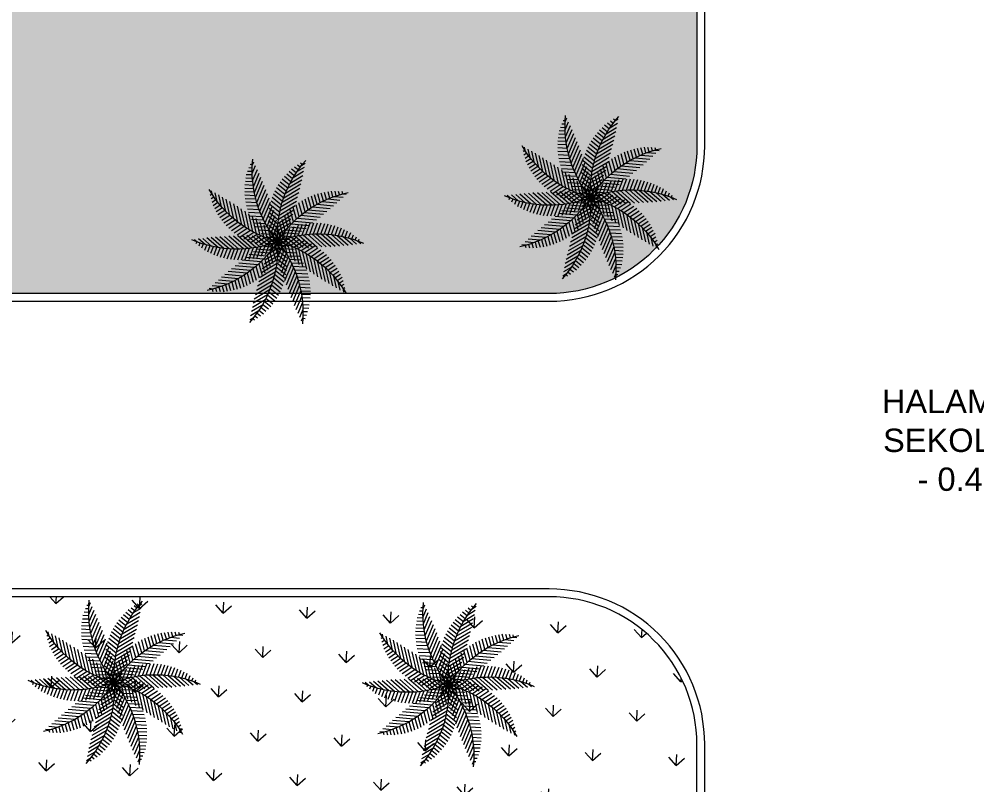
# Model space of a CAD drawing. Header units: inches. Extents: x 139 to 559, y -1 to 295.
# Drawn here: x 265.9 to 278.21, y 102.15 to 112 of the extents above; entities that cross this region are included whole.
import ezdxf

# ---------------------------------------------------------------- set-up
doc = ezdxf.new("R2010")
doc.units = ezdxf.units.IN
doc.header["$MEASUREMENT"] = 0
for name, color, linetype, lineweight in [('DINDING2', 146, 'Continuous', 5), ('NOT', 7, 'Continuous', 20), ('POHON', 98, 'Continuous', 5), ('RUMPUT', 93, 'Continuous', 0)]:
    doc.layers.add(name, color=color, linetype=linetype, lineweight=lineweight)
doc.styles.get("Standard").update_dxf_attribs({"font": 'arial.ttf'})

# ---------------------------------------------------------------- blocks, each defined once
blk = doc.blocks.new('A$C08441736')
at = {"color": 82}
for p, q in [((0.0295, 0.6758), (-0.0246, 0.7375)), ((0.0057, 0.7473), (-0.0197, 0.7763)), ((0.0028, 0.7548), (0.0219, 0.762)), ((0.0138, 0.7247), (0.0436, 0.7359)), ((0.0572, 0.5554), (-0.0332, 0.6587)), ((0.0458, 0.6127), (-0.0291, 0.6983)), ((0.0239, 0.6942), (0.0635, 0.7091)), ((0.033, 0.6634), (0.0847, 0.6828)), ((0.0412, 0.6322), (0.0982, 0.6536)), ((-0.2667, 0.4695), (-0.2209, 0.5389)), ((0.0715, 0.4061), (-0.0435, 0.5374)), ((0.0693, 0.4529), (-0.0405, 0.5783)), ((0.0647, 0.5025), (-0.037, 0.6187)), ((0.0485, 0.6007), (0.1131, 0.625)), ((0.0548, 0.5688), (0.1264, 0.5957)), ((0.0602, 0.5366), (0.1381, 0.5658)), ((-0.244, 0.4456), (-0.1948, 0.5202)), ((-0.2219, 0.4209), (-0.1696, 0.5001)), ((-0.2003, 0.3953), (-0.1454, 0.4786)), ((-0.1795, 0.3687), (-0.1221, 0.4556)), ((0.07, 0.3191), (-0.0485, 0.4544)), ((0.0716, 0.3616), (-0.0462, 0.4961)), ((0.0646, 0.5039), (0.1482, 0.5354)), ((0.0679, 0.4709), (0.1568, 0.5043)), ((0.0703, 0.4376), (0.1637, 0.4727)), ((-0.2101, 0.4071), (-0.3726, 0.444)), ((-0.1808, 0.3705), (-0.3511, 0.4092)), ((-0.1546, 0.3346), (-0.329, 0.3742)), ((-0.1592, 0.3412), (-0.0999, 0.4311)), ((-0.1396, 0.3126), (-0.0787, 0.405)), ((-0.1207, 0.283), (-0.0586, 0.3772)), ((0.0622, 0.2394), (-0.0518, 0.3696)), ((0.0668, 0.2785), (-0.0504, 0.4122)), ((0.0708, 0.335), (0.1744, 0.3739)), ((0.0715, 0.4038), (0.169, 0.4404)), ((0.0717, 0.3696), (0.1726, 0.4075)), ((0.2177, 0.186), (0.2015, 0.3631)), ((-0.131, 0.2993), (-0.3063, 0.3391)), ((-0.1097, 0.2645), (-0.2831, 0.3039)), ((-0.0904, 0.2302), (-0.2592, 0.2685)), ((-0.1026, 0.2522), (-0.0396, 0.3477)), ((-0.0852, 0.2204), (-0.0219, 0.3163)), ((-0.0686, 0.1872), (-0.0056, 0.2827)), ((0.0493, 0.1653), (-0.0577, 0.2876)), ((0.0563, 0.2017), (-0.0529, 0.3264)), ((0.0606, 0.2283), (0.1681, 0.2688)), ((0.0653, 0.2644), (0.1723, 0.3046)), ((0.0686, 0.2999), (0.1744, 0.3396)), ((0.1641, 0.1301), (0.1491, 0.2951)), ((0.191, 0.1571), (0.1753, 0.3294)), ((-0.073, 0.1963), (-0.2346, 0.233)), ((-0.0573, 0.1628), (-0.2158, 0.1988)), ((-0.1984, 0.1282), (-0.2037, 0.243)), ((-0.1656, 0.1112), (-0.1707, 0.2254)), ((-0.1326, 0.0926), (-0.1377, 0.205)), ((-0.0996, 0.0723), (-0.1045, 0.1815)), ((0.0413, 0.1302), (-0.0535, 0.2385)), ((0.0323, 0.0961), (-0.0531, 0.1937)), ((-0.0529, 0.1528), (0.0091, 0.2468)), ((-0.0381, 0.117), (0.0221, 0.2083)), ((0.047, 0.1547), (0.1525, 0.1943)), ((0.0546, 0.1918), (0.1616, 0.232)), ((0.0826, 0.0588), (0.0709, 0.1879)), ((0.1099, 0.081), (0.0969, 0.2244)), ((0.1371, 0.1048), (0.1223, 0.2666)), ((-0.2084, 0.1331), (-0.3675, 0.0649)), ((-0.1744, 0.1159), (-0.3267, 0.0506)), ((-0.142, 0.098), (-0.2914, 0.034)), ((-0.0431, 0.1296), (-0.1835, 0.1615)), ((-0.0304, 0.0968), (-0.1568, 0.1255)), ((-0.0665, 0.0502), (-0.0712, 0.1542)), ((0.0224, 0.0631), (-0.0523, 0.1483)), ((0.0116, 0.0311), (-0.0508, 0.1024)), ((-0.0333, 0.0262), (-0.0377, 0.1224)), ((-0.0243, 0.0797), (0.033, 0.1666)), ((-0.0115, 0.0408), (0.0415, 0.1211)), ((0.0277, 0.0184), (0.0191, 0.1127)), ((0.0272, 0.0788), (0.1247, 0.1154)), ((0.038, 0.1171), (0.1403, 0.1555)), ((0.0552, 0.0379), (0.0449, 0.1507)), ((0.067, -0.0018), (0.1249, 0.0955)), ((0.1014, -0.001), (0.1678, 0.1104)), ((0.1366, 0.001), (0.2103, 0.1246)), ((-0.1993, -0.0074), (-0.2706, 0.082)), ((-0.1111, 0.0795), (-0.2433, 0.0228)), ((-0.1617, -0.0031), (-0.2319, 0.0849)), ((-0.0815, 0.0604), (-0.2006, 0.0093)), ((-0.1231, -0.0001), (-0.1913, 0.0854)), ((-0.1014, 0.001), (-0.1678, -0.1104)), ((-0.0531, 0.0408), (-0.1572, -0.0039)), ((-0.0833, 0.0015), (-0.1482, 0.0829)), ((-0.019, 0.0642), (-0.1295, 0.0893)), ((-0.0352, -0.0236), (-0.128, 0.002)), ((-0.067, 0.0018), (-0.1249, -0.0955)), ((-0.026, 0.0206), (-0.1131, -0.0167)), ((-0.0423, 0.0016), (-0.1024, 0.0769)), ((-0.0089, 0.032), (-0.1013, 0.053)), ((0, 0), (-0.0819, 0.0226)), ((-0.0332, 0.0014), (-0.0817, -0.08)), ((0, 0), (-0.0724, 0.0164)), ((0, 0), (-0.053, 0.0664)), ((0, 0), (-0.0489, 0.0558)), ((0, 0), (-0.0067, 0.0739)), ((0, 0), (-0.0038, 0.0848)), ((0, 0), (0.0467, 0.0709)), ((0, 0), (0.038, 0.0637)), ((0, 0), (0.0795, 0.0299)), ((0, 0), (0.0682, 0.0292)), ((0.0146, 0.0398), (0.1048, 0.0736)), ((0.026, -0.0206), (0.1131, 0.0167)), ((0.0332, -0.0014), (0.0817, 0.08)), ((0.0352, 0.0236), (0.128, -0.002)), ((0.0531, -0.0408), (0.1572, 0.0039)), ((0.0683, 0.0477), (0.1687, 0.0201)), ((0.0995, 0.0724), (0.2049, 0.0433)), ((0.1231, 0.0001), (0.1913, -0.0854)), ((0.1617, 0.0031), (0.2319, -0.0849)), ((-0.2092, -0.0088), (-0.2941, -0.1511)), ((-0.1725, -0.0042), (-0.2557, -0.1438)), ((-0.129, -0.0975), (-0.2376, -0.0676)), ((-0.1366, -0.001), (-0.2103, -0.1246)), ((-0.0995, -0.0724), (-0.2049, -0.0433)), ((-0.0683, -0.0477), (-0.1687, -0.0201)), ((-0.0272, -0.0788), (-0.1247, -0.1154)), ((-0.1099, -0.081), (-0.0969, -0.2244)), ((-0.0146, -0.0398), (-0.1048, -0.0736)), ((-0.0826, -0.0588), (-0.0709, -0.1879)), ((0, 0), (-0.0795, -0.0299)), ((0, 0), (-0.0682, -0.0292)), ((-0.0552, -0.0379), (-0.0449, -0.1507)), ((0, 0), (-0.0467, -0.0709)), ((0.0115, -0.0408), (-0.0415, -0.1211)), ((0, 0), (-0.038, -0.0637)), ((0.0243, -0.0797), (-0.033, -0.1666)), ((-0.0277, -0.0184), (-0.0191, -0.1127)), ((-0.0224, -0.0631), (0.0523, -0.1483)), ((-0.0116, -0.0311), (0.0508, -0.1024)), ((0, 0), (0.0724, -0.0164)), ((0, 0), (0.0038, -0.0848)), ((0, 0), (0.053, -0.0664)), ((0, 0), (0.0819, -0.0226)), ((0, 0), (0.0067, -0.0739)), ((0, 0), (0.0489, -0.0558)), ((0.0089, -0.032), (0.1013, -0.053)), ((0.019, -0.0642), (0.1295, -0.0893)), ((0.0333, -0.0262), (0.0377, -0.1224)), ((0.0423, -0.0016), (0.1024, -0.0769)), ((0.0665, -0.0502), (0.0712, -0.1542)), ((0.0815, -0.0604), (0.2006, -0.0093)), ((0.0833, -0.0015), (0.1482, -0.0829)), ((0.0996, -0.0723), (0.1045, -0.1815)), ((-0.2082, -0.1755), (-0.3185, -0.1451)), ((-0.1832, -0.1491), (-0.294, -0.1186)), ((-0.1569, -0.1231), (-0.2671, -0.0927)), ((-0.191, -0.1571), (-0.1753, -0.3294)), ((-0.1641, -0.1301), (-0.1491, -0.2951)), ((-0.047, -0.1547), (-0.1525, -0.1943)), ((-0.038, -0.1171), (-0.1403, -0.1555)), ((-0.1371, -0.1048), (-0.1223, -0.2666)), ((-0.0493, -0.1653), (0.0577, -0.2876)), ((-0.0413, -0.1302), (0.0535, -0.2385)), ((-0.0323, -0.0961), (0.0531, -0.1937)), ((0.0381, -0.117), (-0.0221, -0.2083)), ((0.0529, -0.1528), (-0.0091, -0.2468)), ((0.0304, -0.0968), (0.1568, -0.1255)), ((0.0431, -0.1296), (0.1835, -0.1615)), ((0.0573, -0.1628), (0.2158, -0.1988)), ((0.1326, -0.0926), (0.1377, -0.205)), ((0.1656, -0.1112), (0.1707, -0.2254)), ((0.1984, -0.1282), (0.2037, -0.243)), ((-0.2442, -0.2171), (-0.2279, -0.3961)), ((-0.2177, -0.186), (-0.2015, -0.3631)), ((-0.0653, -0.2644), (-0.1723, -0.3046)), ((-0.0606, -0.2283), (-0.1681, -0.2688)), ((-0.0546, -0.1918), (-0.1616, -0.232)), ((-0.0622, -0.2394), (0.0518, -0.3696)), ((-0.0563, -0.2017), (0.0529, -0.3264)), ((0.0686, -0.1872), (0.0056, -0.2827)), ((0.0852, -0.2204), (0.0219, -0.3163)), ((0.1026, -0.2522), (0.0396, -0.3477)), ((-0.0686, -0.2999), (-0.1744, -0.3396)), ((-0.0708, -0.335), (-0.1744, -0.3739)), ((-0.07, -0.3191), (0.0485, -0.4544)), ((-0.0668, -0.2785), (0.0504, -0.4122)), ((0.1207, -0.283), (0.0586, -0.3772)), ((0.1396, -0.3126), (0.0787, -0.405)), ((-0.0717, -0.3696), (-0.1726, -0.4075)), ((-0.0715, -0.4038), (-0.169, -0.4404)), ((-0.0703, -0.4376), (-0.1637, -0.4727)), ((-0.0716, -0.3616), (0.0462, -0.4961)), ((-0.0715, -0.4061), (0.0435, -0.5374)), ((-0.0679, -0.4709), (-0.1568, -0.5043)), ((-0.0646, -0.5039), (-0.1482, -0.5354)), ((-0.0693, -0.4529), (0.0405, -0.5783)), ((-0.0647, -0.5025), (0.037, -0.6187)), ((-0.0602, -0.5366), (-0.1381, -0.5658)), ((-0.0548, -0.5688), (-0.1264, -0.5957)), ((-0.0485, -0.6007), (-0.1131, -0.625)), ((-0.0572, -0.5554), (0.0332, -0.6587)), ((-0.0458, -0.6127), (0.0291, -0.6983)), ((-0.0412, -0.6322), (-0.0982, -0.6536)), ((-0.033, -0.6634), (-0.0847, -0.6828)), ((-0.0239, -0.6942), (-0.0635, -0.7091)), ((-0.0295, -0.6758), (0.0246, -0.7375)), ((-0.0138, -0.7247), (-0.0436, -0.7359)), ((-0.0028, -0.7548), (-0.0219, -0.762)), ((-0.0057, -0.7473), (0.0197, -0.7763))]:
    blk.add_line(p, q, dxfattribs=at)
at = {"color": 60}
for p, q in [((-0.4414, 0.6123), (-0.4302, 0.6293)), ((-0.4347, 0.6079), (-0.4723, 0.6164)), ((-0.3734, 0.564), (-0.4534, 0.5822)), ((-0.3231, 0.5226), (-0.434, 0.5478)), ((-0.4148, 0.5944), (-0.3973, 0.621)), ((-0.3887, 0.5757), (-0.3654, 0.611)), ((-0.3632, 0.5561), (-0.3328, 0.6022)), ((-0.3383, 0.5357), (-0.3048, 0.5865)), ((-0.3138, 0.5145), (-0.2759, 0.5721)), ((-0.29, 0.4924), (-0.2479, 0.5562)), ((-0.2802, 0.483), (-0.414, 0.5133)), ((-0.243, 0.4446), (-0.3936, 0.4788)), ((-0.685, 0.2371), (-0.6864, 0.2689)), ((-0.6529, 0.2372), (-0.6548, 0.2795)), ((-0.6207, 0.2364), (-0.6232, 0.2916)), ((-0.5885, 0.2346), (-0.5913, 0.2954)), ((-0.5563, 0.2317), (-0.5594, 0.3007)), ((-0.524, 0.2279), (-0.5275, 0.3043)), ((-0.4917, 0.223), (-0.4955, 0.3062)), ((-0.4593, 0.2171), (-0.4634, 0.3064)), ((-0.4269, 0.2101), (-0.4312, 0.3049)), ((-0.3944, 0.202), (-0.399, 0.3017)), ((-0.3619, 0.1928), (-0.3666, 0.2968)), ((-0.3293, 0.1824), (-0.3342, 0.2901)), ((-0.2967, 0.1708), (-0.3017, 0.2814)), ((-0.264, 0.158), (-0.2691, 0.2708)), ((-0.7089, 0.2363), (-0.7444, 0.2211)), ((-0.717, 0.2359), (-0.7179, 0.2563)), ((-0.6336, 0.2368), (-0.709, 0.2045)), ((-0.5686, 0.2329), (-0.6731, 0.1881)), ((-0.5106, 0.226), (-0.6367, 0.1719)), ((-0.4579, 0.2168), (-0.5998, 0.156)), ((-0.4093, 0.2059), (-0.5625, 0.1402)), ((-0.3641, 0.1935), (-0.5246, 0.1247)), ((-0.3218, 0.1798), (-0.4861, 0.1094)), ((-0.2819, 0.1652), (-0.4472, 0.0943)), ((-0.2442, 0.1495), (-0.4076, 0.0795)), ((-0.4379, -0.0684), (-0.5001, 0.0096)), ((-0.4061, -0.0567), (-0.4711, 0.0246)), ((-0.3737, -0.046), (-0.4409, 0.0382)), ((-0.3404, -0.0362), (-0.4095, 0.0503)), ((-0.3064, -0.0274), (-0.3769, 0.0609)), ((-0.2716, -0.0196), (-0.3429, 0.0698)), ((-0.2359, -0.0129), (-0.3076, 0.0769)), ((-0.5863, -0.1395), (-0.6293, -0.0856)), ((-0.5579, -0.1236), (-0.6056, -0.0639)), ((-0.5289, -0.1086), (-0.5808, -0.0435)), ((-0.4992, -0.0943), (-0.555, -0.0245)), ((-0.4521, -0.074), (-0.5375, -0.2172)), ((-0.4689, -0.0809), (-0.5281, -0.0068)), ((-0.4083, -0.0575), (-0.4977, -0.2075)), ((-0.366, -0.0436), (-0.4576, -0.1973)), ((-0.3251, -0.0321), (-0.4172, -0.1865)), ((-0.2855, -0.0226), (-0.3765, -0.1753)), ((-0.2469, -0.0148), (-0.3354, -0.1635)), ((-0.6676, -0.1918), (-0.694, -0.1587)), ((-0.6411, -0.1736), (-0.6756, -0.1304)), ((-0.5969, -0.1457), (-0.6551, -0.2434)), ((-0.614, -0.1562), (-0.652, -0.1086)), ((-0.5459, -0.1173), (-0.6162, -0.2351)), ((-0.4979, -0.0937), (-0.5769, -0.2264)), ((-0.2318, -0.2023), (-0.3407, -0.1723)), ((-0.7124, -0.2255), (-0.7322, -0.2587)), ((-0.7188, -0.2306), (-0.7315, -0.2147)), ((-0.6935, -0.2108), (-0.7134, -0.1859)), ((-0.6518, -0.1808), (-0.6938, -0.2513)), ((-0.2952, -0.2846), (-0.3956, -0.257)), ((-0.2753, -0.2568), (-0.3791, -0.2282)), ((-0.2541, -0.2294), (-0.3609, -0.2)), ((-0.2705, -0.2504), (-0.2542, -0.4286)), ((-0.3484, -0.3697), (-0.4346, -0.346)), ((-0.3318, -0.3411), (-0.4232, -0.3159)), ((-0.314, -0.3127), (-0.4103, -0.2862)), ((-0.3223, -0.3256), (-0.3072, -0.4916)), ((-0.2965, -0.2865), (-0.2807, -0.4604)), ((-0.3923, -0.4575), (-0.4588, -0.4391)), ((-0.3787, -0.4279), (-0.4524, -0.4076)), ((-0.3641, -0.3987), (-0.4443, -0.3766)), ((-0.3727, -0.4158), (-0.3603, -0.5524)), ((-0.3477, -0.3685), (-0.3337, -0.5223)), ((-0.4166, -0.5173), (-0.4699, -0.5026)), ((-0.405, -0.4872), (-0.4636, -0.4711)), ((-0.421, -0.5294), (-0.4136, -0.6111)), ((-0.3972, -0.4687), (-0.3869, -0.582)), ((-0.4274, -0.5476), (-0.4682, -0.5364)), ((-0.4371, -0.5782), (-0.4678, -0.5697)), ((-0.446, -0.609), (-0.4656, -0.6036)), ((-0.4438, -0.6012), (-0.4403, -0.6396))]:
    blk.add_line(p, q, dxfattribs=at)
for p, q in [((0.4438, 0.6012), (0.4403, 0.6396)), ((0.3727, 0.4158), (0.3603, 0.5524)), ((0.3972, 0.4687), (0.3869, 0.582)), ((0.421, 0.5294), (0.4136, 0.6111)), ((0.4274, 0.5476), (0.4682, 0.5364)), ((0.4371, 0.5782), (0.4678, 0.5697)), ((0.446, 0.609), (0.4656, 0.6036)), ((0.2965, 0.2865), (0.2807, 0.4604)), ((0.3223, 0.3256), (0.3072, 0.4916)), ((0.3477, 0.3685), (0.3337, 0.5223)), ((0.3923, 0.4575), (0.4588, 0.4391)), ((0.405, 0.4872), (0.4636, 0.4711)), ((0.4166, 0.5173), (0.4699, 0.5026)), ((0.2705, 0.2504), (0.2542, 0.4286)), ((0.3484, 0.3697), (0.4346, 0.346)), ((0.3641, 0.3987), (0.4443, 0.3766)), ((0.3787, 0.4279), (0.4524, 0.4076)), ((0.2952, 0.2846), (0.3956, 0.257)), ((0.314, 0.3127), (0.4103, 0.2862)), ((0.3318, 0.3411), (0.4232, 0.3159)), ((0.2318, 0.2023), (0.3407, 0.1723)), ((0.2541, 0.2294), (0.3609, 0.2)), ((0.2753, 0.2568), (0.3791, 0.2282)), ((0.3251, 0.0321), (0.4172, 0.1865)), ((0.366, 0.0436), (0.4576, 0.1973)), ((0.4083, 0.0575), (0.4977, 0.2075)), ((0.4521, 0.074), (0.5375, 0.2172)), ((0.4979, 0.0937), (0.5769, 0.2264)), ((0.5459, 0.1173), (0.6162, 0.2351)), ((0.5969, 0.1457), (0.6551, 0.2434)), ((0.6518, 0.1808), (0.6938, 0.2513)), ((0.6676, 0.1918), (0.694, 0.1587)), ((0.6935, 0.2108), (0.7134, 0.1859)), ((0.7124, 0.2255), (0.7322, 0.2587)), ((0.7188, 0.2306), (0.7315, 0.2147)), ((0.1569, 0.1231), (0.2671, 0.0927)), ((0.1832, 0.1491), (0.294, 0.1186)), ((0.2082, 0.1755), (0.3185, 0.1451)), ((0.2092, 0.0088), (0.2941, 0.1511)), ((0.2469, 0.0148), (0.3354, 0.1635)), ((0.2855, 0.0226), (0.3765, 0.1753)), ((0.4992, 0.0943), (0.555, 0.0245)), ((0.5289, 0.1086), (0.5808, 0.0435)), ((0.5579, 0.1236), (0.6056, 0.0639)), ((0.5863, 0.1395), (0.6293, 0.0856)), ((0.614, 0.1562), (0.652, 0.1086)), ((0.6411, 0.1736), (0.6756, 0.1304)), ((0.1993, 0.0074), (0.2706, -0.082)), ((0.2359, 0.0129), (0.3076, -0.0769)), ((0.2716, 0.0196), (0.3429, -0.0698)), ((0.3064, 0.0274), (0.3769, -0.0609)), ((0.3404, 0.0362), (0.4095, -0.0503)), ((0.3737, 0.046), (0.4409, -0.0382)), ((0.4061, 0.0567), (0.4711, -0.0246)), ((0.4379, 0.0684), (0.5001, -0.0096)), ((0.4689, 0.0809), (0.5281, 0.0068)), ((0.142, -0.098), (0.2914, -0.034)), ((0.1744, -0.1159), (0.3267, -0.0506)), ((0.2084, -0.1331), (0.3675, -0.0649)), ((0.2442, -0.1495), (0.4076, -0.0795)), ((0.264, -0.158), (0.2691, -0.2708)), ((0.2819, -0.1652), (0.4472, -0.0943)), ((0.2967, -0.1708), (0.3017, -0.2814)), ((0.3218, -0.1798), (0.4861, -0.1094)), ((0.3641, -0.1935), (0.5246, -0.1247)), ((0.4093, -0.2059), (0.5625, -0.1402)), ((0.4579, -0.2168), (0.5998, -0.156)), ((0.5106, -0.226), (0.6367, -0.1719)), ((0.0904, -0.2302), (0.2592, -0.2685)), ((0.1097, -0.2645), (0.2831, -0.3039)), ((0.3293, -0.1824), (0.3342, -0.2901)), ((0.3619, -0.1928), (0.3666, -0.2968)), ((0.3944, -0.202), (0.399, -0.3017)), ((0.4269, -0.2101), (0.4312, -0.3049)), ((0.4593, -0.2171), (0.4634, -0.3064)), ((0.4917, -0.223), (0.4955, -0.3062)), ((0.524, -0.2279), (0.5275, -0.3043)), ((0.5563, -0.2317), (0.5594, -0.3007)), ((0.5686, -0.2329), (0.6731, -0.1881)), ((0.5885, -0.2346), (0.5913, -0.2954)), ((0.6207, -0.2364), (0.6232, -0.2916)), ((0.6336, -0.2368), (0.709, -0.2045)), ((0.6529, -0.2372), (0.6548, -0.2795)), ((0.685, -0.2371), (0.6864, -0.2689)), ((0.7089, -0.2363), (0.7444, -0.2211)), ((0.717, -0.2359), (0.7179, -0.2563)), ((0.1592, -0.3412), (0.0999, -0.4311)), ((0.131, -0.2993), (0.3063, -0.3391)), ((0.1546, -0.3346), (0.329, -0.3742)), ((0.1795, -0.3687), (0.1221, -0.4556)), ((0.2003, -0.3953), (0.1454, -0.4786)), ((0.2219, -0.4209), (0.1696, -0.5001)), ((0.1808, -0.3705), (0.3511, -0.4092)), ((0.244, -0.4456), (0.1948, -0.5202)), ((0.2101, -0.4071), (0.3726, -0.444)), ((0.243, -0.4446), (0.3936, -0.4788)), ((0.2667, -0.4695), (0.2209, -0.5389)), ((0.29, -0.4924), (0.2479, -0.5562)), ((0.3138, -0.5145), (0.2759, -0.5721)), ((0.2802, -0.483), (0.414, -0.5133)), ((0.3383, -0.5357), (0.3048, -0.5865)), ((0.3231, -0.5226), (0.434, -0.5478)), ((0.3632, -0.5561), (0.3328, -0.6022)), ((0.3887, -0.5757), (0.3654, -0.611)), ((0.3734, -0.564), (0.4534, -0.5822)), ((0.4148, -0.5944), (0.3973, -0.621)), ((0.4414, -0.6123), (0.4302, -0.6293)), ((0.4347, -0.6079), (0.4723, -0.6164))]:
    blk.add_line(p, q)
at = {"color": 106}
for p, q in [((0.2442, 0.2171), (0.2279, 0.3961)), ((0.129, 0.0975), (0.2376, 0.0676)), ((0.1725, 0.0042), (0.2557, 0.1438)), ((0.1111, -0.0795), (0.2433, -0.0228)), ((0.2313, -0.1438), (0.2364, -0.258)), ((0.073, -0.1963), (0.2346, -0.233))]:
    blk.add_line(p, q, dxfattribs=at)
at = {"color": 85}
blk.add_line((-0.2313, 0.1438), (-0.2364, 0.258), dxfattribs=at)
at = {"color": 82}
for centre, start, end in [((-0.9753, 0.3811), 338.65985, 23.6829), ((-1.013, -0.265), 14.65985, 59.6829), ((-0.6638, -0.8098), 50.65985, 95.6829), ((-0.061, -1.0453), 86.65985, 131.6829), ((0.5651, -0.8816), 122.65985, 167.6829), ((0.9753, -0.3811), 158.65985, 203.6829)]:
    blk.add_arc(centre, 1.0471, start, end, dxfattribs=at)
for centre, start, end in [((-0.5651, 0.8816), 302.65985, 347.6829), ((0.061, 1.0453), 266.65985, 311.6829), ((0.6638, 0.8098), 230.65985, 275.6829), ((1.013, 0.265), 194.65985, 239.6829)]:
    blk.add_arc(centre, 1.0471, start, end)

msp = doc.modelspace()

# ---------------------------------------------------------------- hatches: boundary and pattern name
at = {"layer": 'RUMPUT'}
h = msp.add_hatch(dxfattribs=at)
h.set_pattern_fill('GRASS', color=256, scale=0.03, angle=356.66969, style=0)
h.set_pattern_definition([(86.669688468, (11419550.4158, -7751067.7176), (-0.506604125158, 0.569205998583), [0.142875, -0.934755]), (41.669688468, (11419550.4158, -7751067.7176), (-0.506604470466, 0.569206386562), [0.142875, -0.619125]), (131.669688468, (11419550.4158, -7751067.7176), (-0.569206386562, -0.506604470466), [0.142875, -0.619125])])
edge = h.paths.add_edge_path()
edge.add_line((277.6146, 117.9215), (277.6146, 117.0215))
edge.add_line((277.6146, 117.0215), (254.6805, 117.0215))
edge.add_line((254.6805, 117.0215), (254.6805, 112.8215))
edge.add_line((254.6805, 112.8215), (271.8805, 112.8215))
edge.add_line((271.8805, 112.8215), (271.8805, 113.9215))
edge.add_arc((272.7805, 113.9215), 0.9, 89.99996, 180, ccw=False)
edge.add_line((272.7805, 114.8215), (273.7146, 114.8215))
edge.add_arc((273.7146, 113.9215), 0.9, 0, 89.99996, ccw=False)
edge.add_line((274.6146, 113.9215), (274.6146, 110.3715))
edge.add_arc((272.7146, 110.3715), 1.9, 270, 360, ccw=False)
edge.add_line((272.7146, 108.4715), (265.7805, 108.4715))
edge.add_line((265.7805, 108.4715), (265.7805, 112.3715))
edge.add_line((265.7805, 112.3715), (256.9805, 112.3715))
edge.add_line((256.9805, 112.3715), (256.9805, 110.3715))
edge.add_line((256.9805, 110.3715), (249.9805, 110.3715))
edge.add_line((249.9805, 110.3715), (249.9805, 58.7715))
edge.add_line((249.9805, 58.7715), (249.9805, 58.6715))
edge.add_line((249.9805, 58.6715), (263.2805, 58.6715))
edge.add_line((263.2805, 58.6715), (263.2805, 72.7145))
edge.add_line((263.2805, 72.7145), (283.2125, 72.7145))
edge.add_line((283.2125, 72.7145), (283.2125, 99.9215))
edge.add_line((283.2125, 99.9215), (288.2125, 99.9215))
edge.add_line((288.2125, 99.9215), (288.2125, 114.9215))
edge.add_line((288.2125, 114.9215), (283.2125, 114.9215))
edge.add_line((283.2125, 114.9215), (283.2125, 117.5721))
edge.add_line((283.2125, 117.5721), (283.7125, 117.5721))
edge.add_line((283.7125, 117.5721), (283.7125, 117.9215))
edge.add_line((283.7125, 117.9215), (288.9833, 117.9215))
edge.add_line((288.9833, 117.9215), (288.9833, 113.6422))
edge.add_line((288.9833, 113.6422), (290.2397, 102.0896))
edge.add_line((290.2397, 102.0896), (290.0269, 99.6745))
edge.add_line((290.0269, 99.6745), (291.3826, 92.9103))
edge.add_line((291.3826, 92.9103), (293.4855, 92.9648))
edge.add_line((293.4855, 92.9648), (295.365, 71.1371))
edge.add_line((295.365, 71.1371), (283.3993, 72.158))
edge.add_line((283.3993, 72.158), (282.684, 38.9738))
edge.add_line((282.684, 38.9738), (273.2055, 39.3144))
edge.add_line((273.2055, 39.3144), (273.5717, 53.8969))
edge.add_line((273.5717, 53.8969), (262.5186, 53.8305))
edge.add_line((262.5186, 53.8305), (262.3013, 39.3144))
edge.add_line((262.3013, 39.3144), (261.1733, 39.2047))
edge.add_line((261.1733, 39.2047), (260.691, 23.9308))
edge.add_line((260.691, 23.9308), (244.0188, 24.4559))
edge.add_line((244.0188, 24.4559), (243.8982, 27.5679))
edge.add_line((243.8982, 27.5679), (245.2899, 30.02))
edge.add_line((245.2899, 30.02), (243.2835, 65.2193))
edge.add_line((243.2835, 65.2193), (243.7785, 65.3172))
edge.add_line((243.7785, 65.3172), (243.3605, 76.0768))
edge.add_line((243.3605, 76.0768), (243.0022, 85.2991))
edge.add_line((243.0022, 85.2991), (242.9466, 88.5671))
edge.add_line((242.9466, 88.5671), (247.9805, 88.5671))
edge.add_line((247.9805, 88.5671), (247.9805, 117.9215))
edge.add_line((247.9805, 117.9215), (277.6146, 117.9215))
h = msp.add_hatch(dxfattribs=at)
h.set_pattern_fill('GRASS', color=256, scale=0.03, angle=356.66969, style=0)
h.set_pattern_definition([(86.6697, (263.2805, 88.4715), (-0.506604, 0.569206), [0.142875, -0.934755]), (41.6697, (263.2805, 88.4715), (-0.506604, 0.569206), [0.142875, -0.619125]), (131.6697, (263.2805, 88.4715), (-0.569206, -0.506604), [0.142875, -0.619125])])
edge = h.paths.add_edge_path()
edge.add_line((265.7805, 104.5715), (265.7805, 102.6715))
edge.add_line((265.7805, 102.6715), (263.2805, 102.6715))
edge.add_line((263.2805, 102.6715), (263.2805, 80.6215))
edge.add_line((263.2805, 80.6215), (265.6805, 80.6215))
edge.add_line((265.6805, 80.6215), (265.6805, 99.8041))
edge.add_line((265.6805, 99.8041), (274.6146, 99.8041))
edge.add_line((274.6146, 99.8041), (274.6146, 102.6715))
edge.add_arc((272.7146, 102.6715), 1.9, 360, 450)
edge.add_line((272.7146, 104.5715), (265.7805, 104.5715))

# ---------------------------------------------------------------- linework, layer by layer
at = {"layer": 'DINDING2'}
for points in [[(277.6146, 117.9215), (277.6146, 117.0215), (254.6805, 117.0215), (254.6805, 112.8215), (271.8805, 112.8215), (271.8805, 113.9215, -0.4142138), (272.7805, 114.8215), (273.7146, 114.8215, -0.4142133), (274.6146, 113.9215), (274.6146, 110.3715, -0.4142136), (272.7146, 108.4715), (265.7805, 108.4715), (265.7805, 112.3715), (256.9805, 112.3715), (256.9805, 110.3715), (249.9805, 110.3715), (249.9805, 58.7715), (249.9805, 58.6715), (263.2805, 58.6715), (263.2805, 72.7145), (283.2125, 72.7145)], [(265.7805, 108.3715), (272.7146, 108.3715, 0.4142136), (274.7146, 110.3715), (274.7146, 113.9215, 0.4142133), (273.7146, 114.9215), (272.7805, 114.9215, 0.4142138), (271.7805, 113.9215), (271.7805, 112.9215), (254.7805, 112.9215), (254.7805, 116.9215), (277.7146, 116.9215), (277.7146, 117.9215)], [(263.2805, 80.5215), (265.7805, 80.5215), (265.7805, 99.7041), (274.7146, 99.7041), (274.7146, 102.6715, 0.4142136), (272.7146, 104.6715), (265.7805, 104.6715)], [(265.7805, 104.5715), (265.7805, 102.6715), (263.2805, 102.6715), (263.2805, 80.6215), (265.6805, 80.6215), (265.6805, 99.8041), (274.6146, 99.8041), (274.6146, 102.6715, 0.4142136), (272.7146, 104.5715), (265.7805, 104.5715)]]:
    msp.add_lwpolyline(points, format="xyb", dxfattribs=at)

# ---------------------------------------------------------------- block references
at = {"layer": 'POHON', "lineweight": 0, "xscale": -1.377873410171134, "yscale": 1.377873410170821, "zscale": 1.377873410170977, "rotation": 270}
for p in [(273.2459, 109.7054), (269.2214, 109.1412), (267.12, 103.4706), (271.4185, 103.4409)]:
    msp.add_blockref('A$C08441736', p, dxfattribs=at)

# ---------------------------------------------------------------- texts
at = {"layer": 'NOT', "insert": (276.6412, 107.2338), "char_height": 0.3, "attachment_point": 1}
msp.add_mtext_dynamic_manual_height_columns('\\pi0.35177;HALAMAN \\P\\pi0.36722;SEKOLAH \\P\\pi0.81118;- 0.43', width=2.661726, gutter_width=1, heights=[0], dxfattribs=at)

doc.saveas('drawing.dxf')
